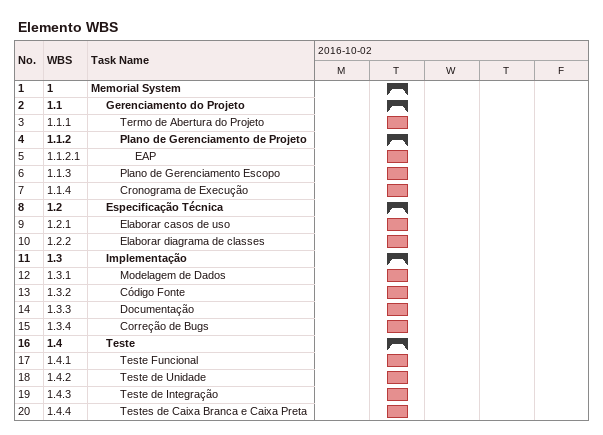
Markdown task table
Elemento WBS

| ID | WBS | Task | Start | Finish |
|---|---|---|---|---|
| 1 | 1 | **Memorial System** | 2016-10-04 | 2016-10-04 |
| 2 | 1.1 | **Gerenciamento do Projeto** | 2016-10-04 | 2016-10-04 |
| 3 | 1.1.1 | Termo de Abertura do Projeto | 2016-10-04 | 2016-10-04 |
| 4 | 1.1.2 | **Plano de Gerenciamento de Projeto** | 2016-10-04 | 2016-10-04 |
| 5 | 1.1.2.1 | EAP | 2016-10-04 | 2016-10-04 |
| 6 | 1.1.3 | Plano de Gerenciamento Escopo | 2016-10-04 | 2016-10-04 |
| 7 | 1.1.4 | Cronograma de Execução | 2016-10-04 | 2016-10-04 |
| 8 | 1.2 | **Especificação Técnica** | 2016-10-04 | 2016-10-04 |
| 9 | 1.2.1 | Elaborar casos de uso | 2016-10-04 | 2016-10-04 |
| 10 | 1.2.2 | Elaborar diagrama de classes | 2016-10-04 | 2016-10-04 |
| 11 | 1.3 | **Implementação** | 2016-10-04 | 2016-10-04 |
| 12 | 1.3.1 | Modelagem de Dados | 2016-10-04 | 2016-10-04 |
| 13 | 1.3.2 | Código Fonte | 2016-10-04 | 2016-10-04 |
| 14 | 1.3.3 | Documentação | 2016-10-04 | 2016-10-04 |
| 15 | 1.3.4 | Correção de Bugs | 2016-10-04 | 2016-10-04 |
| 16 | 1.4 | **Teste** | 2016-10-04 | 2016-10-04 |
| 17 | 1.4.1 | Teste Funcional | 2016-10-04 | 2016-10-04 |
| 18 | 1.4.2 | Teste de Unidade | 2016-10-04 | 2016-10-04 |
| 19 | 1.4.3 | Teste de Integração | 2016-10-04 | 2016-10-04 |
| 20 | 1.4.4 | Testes de Caixa Branca e Caixa Preta | 2016-10-04 | 2016-10-04 |
